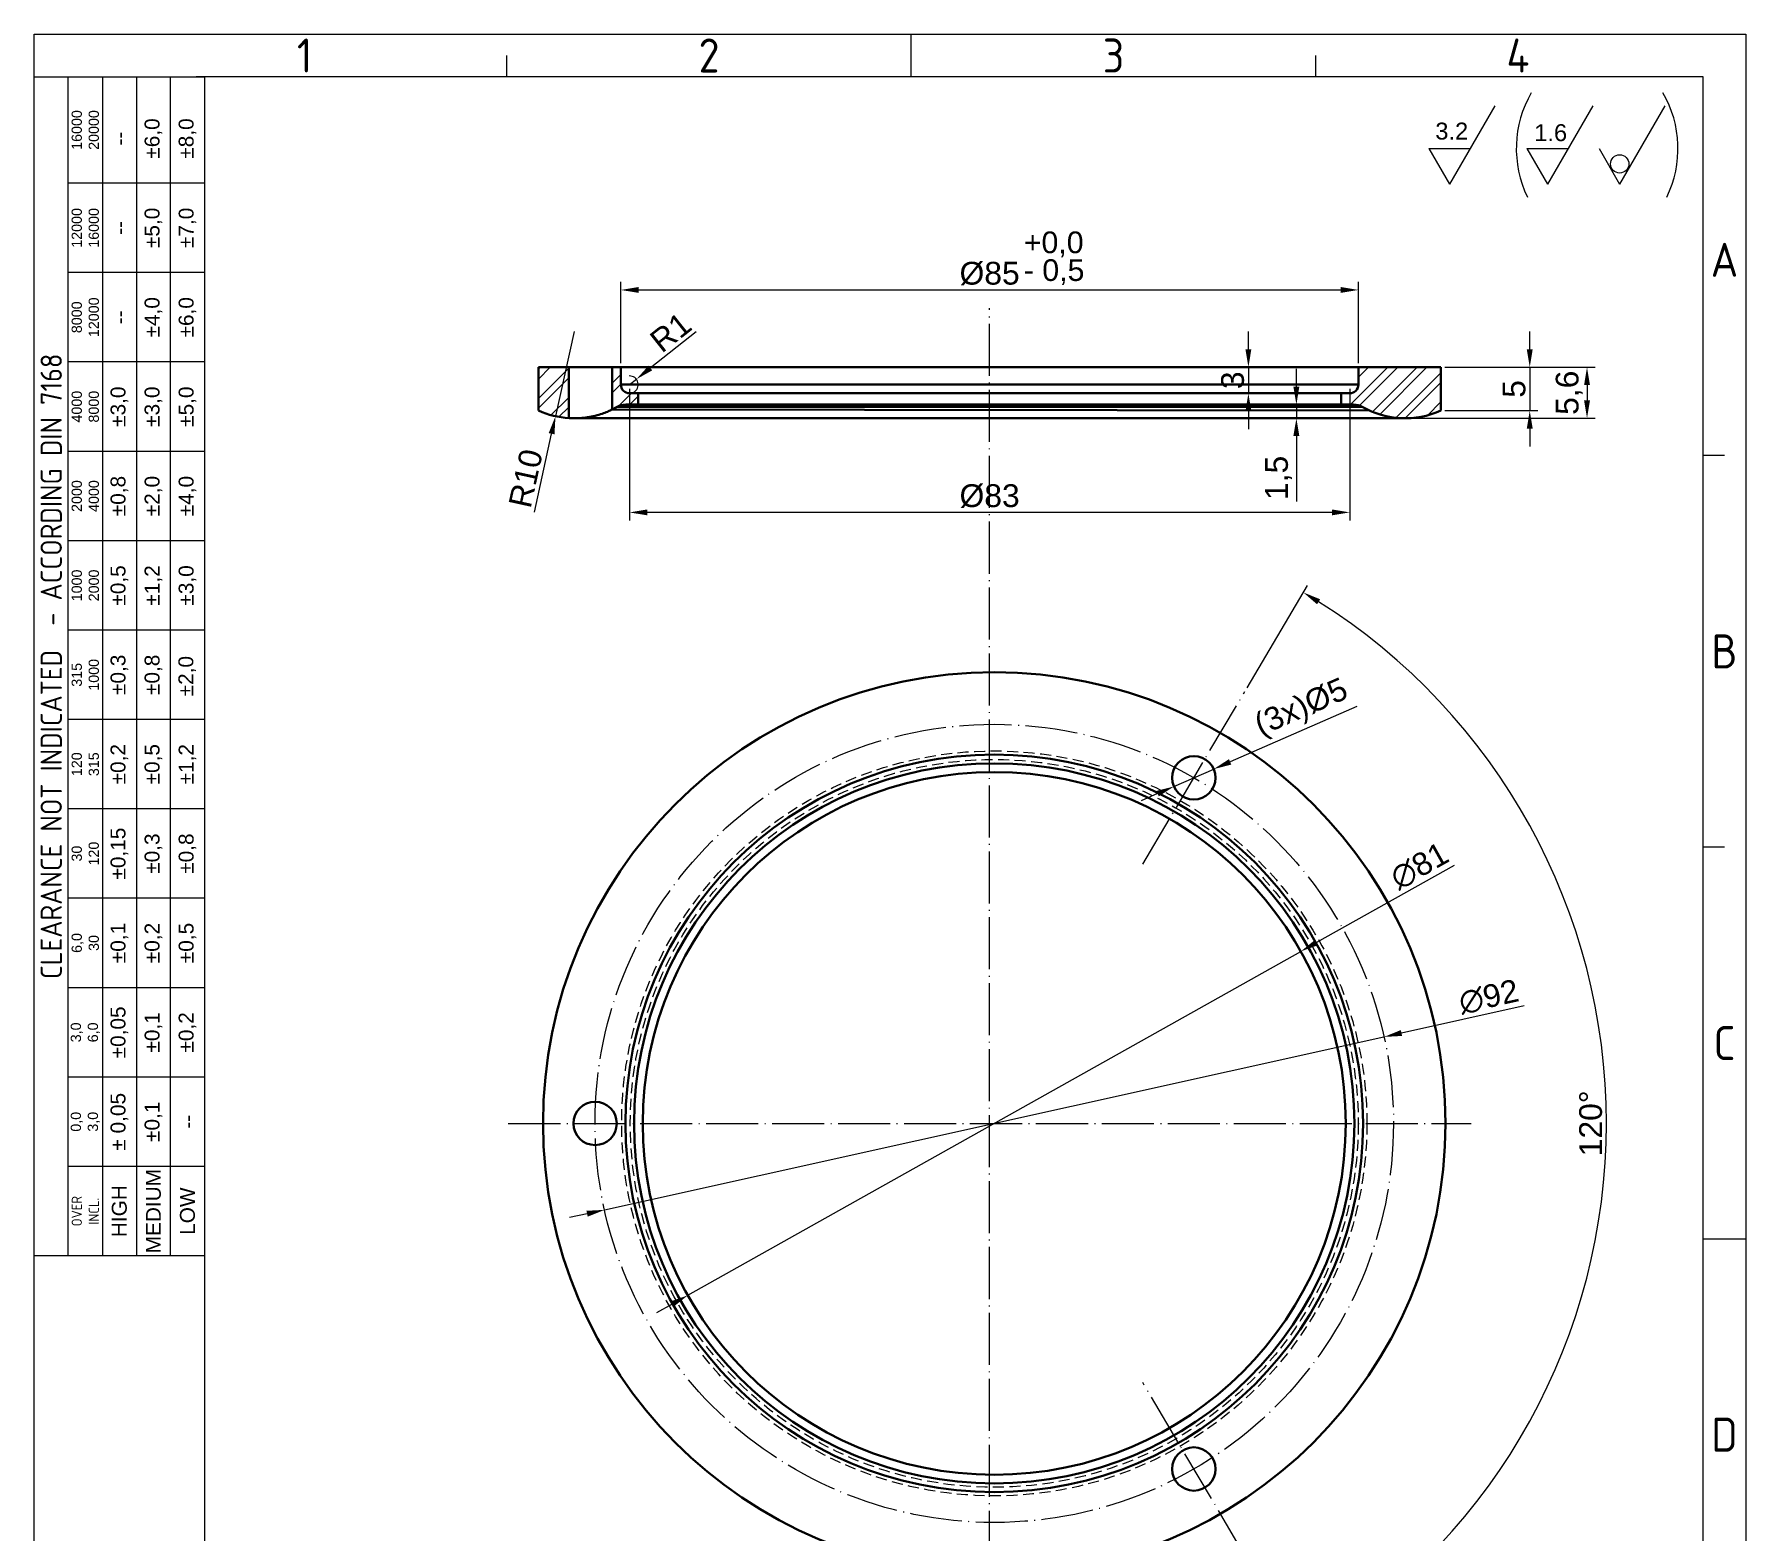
# Model space of a CAD drawing. Header units: millimetres. Extents: x 4337 to 4534, y 1258 to 1534.
# Drawn here: x 4336.6 to 4533.9, y 1361.2 to 1533.8 of the extents above; entities that cross this region are included whole.
import ezdxf
from ezdxf.enums import TextEntityAlignment as Align

# ---------------------------------------------------------------- set-up
doc = ezdxf.new("R2010")
doc.units = ezdxf.units.MM
doc.linetypes.add('ACAD_ISO04W100', pattern=[30, 24, -3, 0, -3])
doc.linetypes.add('HIDDEN', pattern=[1.905, 1.27, -0.635])
for name, color, linetype, lineweight in [('AM_0', 7, 'Continuous', 40), ('AM_4', 1, 'ACAD_ISO04W100', 25), ('AM_5', 5, 'Continuous', 25)]:
    doc.layers.add(name, color=color, linetype=linetype, lineweight=lineweight)
doc.styles.add('ACISOTS', font='isocp.shx', dxfattribs={"height": 1})
doc.styles.get("Standard").update_dxf_attribs({"font": 'arial.ttf'})
doc.dimstyles.new('ISO-25', dxfattribs={"dimscale": 0.75, "dimtxt": 3.5, "dimasz": 2.75, "dimexe": 1.25, "dimexo": 0.625, "dimtad": 1, "dimtxsty": 'Standard', "dimcen": 2.5, "dimadec": 0, "dimazin": 0, "dimtfac": 1, "dimtmove": 0, "dimatfit": 3, "dimfxl": 1, "dimarcsym": 0})

# ---------------------------------------------------------------- blocks, each defined once
blk = doc.blocks.new('*D16')
at = {"layer": 'AM_5', "color": 0, "lineweight": -2, "ltscale": 0.25, "transparency": 16777216}
for p, q in [((4508.96, 1497.53), (4508.96, 1499.59)), ((4499.19, 1495.46), (4509.9, 1495.46)), ((4508.96, 1495.46), (4508.96, 1490.46)), ((4499.19, 1490.46), (4509.9, 1490.46)), ((4508.96, 1488.4), (4508.96, 1486.34))]:
    blk.add_line(p, q, dxfattribs=at)
at = {"layer": 'AM_5', "color": 0, "ltscale": 0.25, "transparency": 16777216}
for points in [[(4508.62, 1497.53), (4509.3, 1497.53), (4508.96, 1495.46)], [(4508.62, 1488.4), (4509.3, 1488.4), (4508.96, 1490.46)]]:
    blk.add_solid(points, dxfattribs=at)
at = {"layer": 'Defpoints', "color": 0, "ltscale": 0.25, "transparency": 16777216}
for p in [(4498.72, 1495.46), (4498.72, 1490.46), (4508.96, 1490.46)]:
    blk.add_point(p, dxfattribs=at)
at = {"layer": 'AM_5', "color": 0, "ltscale": 0.25, "transparency": 16777216, "insert": (4507.16, 1492.96), "char_height": 2.62, "attachment_point": 5, "rotation": 90}
blk.add_mtext('5', dxfattribs=at)
blk = doc.blocks.new('*D17')
at = {"layer": 'AM_5', "color": 0, "lineweight": -2, "ltscale": 0.25, "transparency": 16777216}
for p, q in [((4404.22, 1495.93), (4404.22, 1505.31)), ((4489.22, 1495.93), (4489.22, 1505.31)), ((4406.29, 1504.37), (4487.16, 1504.37))]:
    blk.add_line(p, q, dxfattribs=at)
at = {"layer": 'AM_5', "color": 0, "ltscale": 0.25, "transparency": 16777216}
for points in [[(4406.29, 1504.71), (4406.29, 1504.03), (4404.22, 1504.37)], [(4487.16, 1504.71), (4487.16, 1504.03), (4489.22, 1504.37)]]:
    blk.add_solid(points, dxfattribs=at)
at = {"layer": 'Defpoints', "color": 0, "ltscale": 0.25, "transparency": 16777216}
for p in [(4489.22, 1504.37), (4404.22, 1495.46), (4489.22, 1495.46)]:
    blk.add_point(p, dxfattribs=at)
at = {"layer": 'AM_5', "color": 0, "ltscale": 0.25, "transparency": 16777216, "insert": (4446.72, 1506.25), "char_height": 2.625, "attachment_point": 5}
blk.add_mtext('%%c85', dxfattribs=at)
blk = doc.blocks.new('*D18')
at = {"layer": 'AM_5', "color": 0, "lineweight": -2, "ltscale": 0.25, "transparency": 16777216}
for p, q in [((4500.26, 1438.05), (4484.37, 1429.14)), ((4411.94, 1388.49), (4482.57, 1428.13)), ((4410.14, 1387.48), (4408.34, 1386.47))]:
    blk.add_line(p, q, dxfattribs=at)
at = {"layer": 'AM_5', "color": 0, "ltscale": 0.25, "transparency": 16777216}
for points in [[(4484.2, 1429.44), (4484.54, 1428.84), (4482.57, 1428.13)], [(4409.97, 1387.78), (4410.31, 1387.18), (4411.94, 1388.49)]]:
    blk.add_solid(points, dxfattribs=at)
at = {"layer": 'Defpoints', "color": 0, "ltscale": 0.25, "transparency": 16777216}
for p in [(4482.57, 1428.13), (4411.94, 1388.49)]:
    blk.add_point(p, dxfattribs=at)
at = {"layer": 'AM_5', "color": 0, "ltscale": 0.25, "transparency": 16777216, "insert": (4496.26, 1437.97), "char_height": 2.625, "attachment_point": 5, "rotation": 29.2998}
blk.add_mtext('∅81', dxfattribs=at)
blk = doc.blocks.new('*D19')
at = {"layer": 'AM_5', "color": 0, "lineweight": -2, "ltscale": 0.25, "transparency": 16777216}
for p, q in [((4476.54, 1497.53), (4476.54, 1499.59)), ((4476.85, 1495.46), (4475.6, 1495.46)), ((4476.54, 1495.46), (4476.54, 1492.46)), ((4476.07, 1492.46), (4475.6, 1492.46)), ((4476.54, 1490.4), (4476.54, 1488.34))]:
    blk.add_line(p, q, dxfattribs=at)
at = {"layer": 'AM_5', "color": 0, "ltscale": 0.25, "transparency": 16777216}
for points in [[(4476.2, 1497.53), (4476.88, 1497.53), (4476.54, 1495.46)], [(4476.2, 1490.4), (4476.88, 1490.4), (4476.54, 1492.46)]]:
    blk.add_solid(points, dxfattribs=at)
at = {"layer": 'Defpoints', "color": 0, "ltscale": 0.25, "transparency": 16777216}
for p in [(4477.32, 1495.46), (4476.54, 1492.46), (4476.54, 1492.46)]:
    blk.add_point(p, dxfattribs=at)
at = {"layer": 'AM_5', "color": 0, "ltscale": 0.25, "transparency": 16777216, "insert": (4474.73, 1493.96), "char_height": 2.62, "attachment_point": 5, "rotation": 90}
blk.add_mtext('3', dxfattribs=at)
blk = doc.blocks.new('*D20')
at = {"layer": 'AM_5', "color": 0, "lineweight": -2, "ltscale": 0.25, "transparency": 16777216}
for p, q in [((4482.07, 1493.23), (4482.07, 1495.29)), ((4481.6, 1491.16), (4481.13, 1491.16)), ((4482.07, 1491.16), (4482.07, 1489.58)), ((4481.6, 1489.58), (4481.13, 1489.58)), ((4482.07, 1487.52), (4482.07, 1479.97))]:
    blk.add_line(p, q, dxfattribs=at)
at = {"layer": 'AM_5', "color": 0, "ltscale": 0.25, "transparency": 16777216}
for points in [[(4481.72, 1493.23), (4482.41, 1493.23), (4482.07, 1491.16)], [(4481.72, 1487.52), (4482.41, 1487.52), (4482.07, 1489.58)]]:
    blk.add_solid(points, dxfattribs=at)
at = {"layer": 'Defpoints', "color": 0, "ltscale": 0.25, "transparency": 16777216}
for p in [(4482.07, 1491.16), (4482.07, 1489.58), (4482.07, 1489.58)]:
    blk.add_point(p, dxfattribs=at)
at = {"layer": 'AM_5', "color": 0, "ltscale": 0.25, "transparency": 16777216, "insert": (4480.02, 1482.71), "char_height": 2.625, "attachment_point": 5, "rotation": 90}
blk.add_mtext('1,5', dxfattribs=at)
blk = doc.blocks.new('*D21')
at = {"layer": 'AM_5', "color": 0, "lineweight": -2, "ltscale": 0.25, "transparency": 16777216}
for p, q in [((4412.9, 1499.54), (4407.62, 1495.36)), ((4405.22, 1493.46), (4406.01, 1494.08))]:
    blk.add_line(p, q, dxfattribs=at)
blk.add_arc((4405.22, 1493.46), 1, 296.8574, 92.1129, dxfattribs=at)
at = {"layer": 'AM_5', "color": 0, "ltscale": 0.25, "transparency": 16777216}
blk.add_solid([(4407.41, 1495.63), (4407.84, 1495.1), (4406.01, 1494.08)], dxfattribs=at)
at = {"layer": 'Defpoints', "color": 0, "ltscale": 0.25, "transparency": 16777216}
for p in [(4405.22, 1493.46), (4406.01, 1494.08)]:
    blk.add_point(p, dxfattribs=at)
at = {"layer": 'AM_5', "color": 0, "ltscale": 0.25, "transparency": 16777216, "insert": (4409.96, 1499.49), "char_height": 2.625, "attachment_point": 5, "rotation": 38.3981}
blk.add_mtext('R1', dxfattribs=at)
blk = doc.blocks.new('*D22')
at = {"layer": 'AM_5', "color": 0, "lineweight": -2, "ltscale": 0.25, "transparency": 16777216}
for p, q in [((4398.83, 1499.58), (4396.69, 1489.81)), ((4394.26, 1478.75), (4396.25, 1487.8))]:
    blk.add_line(p, q, dxfattribs=at)
at = {"layer": 'AM_5', "color": 0, "ltscale": 0.25, "transparency": 16777216}
blk.add_solid([(4395.91, 1487.87), (4396.58, 1487.73), (4396.69, 1489.81)], dxfattribs=at)
at = {"layer": 'Defpoints', "color": 0, "ltscale": 0.25, "transparency": 16777216}
for p in [(4398.83, 1499.58), (4396.69, 1489.81)]:
    blk.add_point(p, dxfattribs=at)
at = {"layer": 'AM_5', "color": 0, "ltscale": 0.25, "transparency": 16777216, "insert": (4393.27, 1482.65), "char_height": 2.625, "attachment_point": 5, "rotation": 77.6354}
blk.add_mtext('R10', dxfattribs=at)
blk = doc.blocks.new('*D23')
at = {"layer": 'AM_5', "color": 0, "lineweight": -2, "ltscale": 0.25, "transparency": 16777216}
for p, q in [((4489.02, 1456.34), (4474.44, 1449.97)), ((4467.96, 1447.14), (4472.55, 1449.15)), ((4466.07, 1446.32), (4464.18, 1445.49))]:
    blk.add_line(p, q, dxfattribs=at)
at = {"layer": 'AM_5', "color": 0, "ltscale": 0.25, "transparency": 16777216}
for points in [[(4474.3, 1450.29), (4474.57, 1449.66), (4472.55, 1449.15)], [(4465.94, 1446.63), (4466.21, 1446), (4467.96, 1447.14)]]:
    blk.add_solid(points, dxfattribs=at)
at = {"layer": 'Defpoints', "color": 0, "ltscale": 0.25, "transparency": 16777216}
for p in [(4472.55, 1449.15), (4467.96, 1447.14)]:
    blk.add_point(p, dxfattribs=at)
at = {"layer": 'AM_5', "color": 0, "ltscale": 0.25, "transparency": 16777216, "insert": (4482.73, 1456.02), "char_height": 2.625, "attachment_point": 5, "rotation": 23.6034}
blk.add_mtext('(3x)%%c5', dxfattribs=at)
blk = doc.blocks.new('*D24')
at = {"layer": 'AM_5', "color": 0, "lineweight": -2, "ltscale": 0.25, "transparency": 16777216}
for p, q in [((4508.32, 1421.86), (4494.18, 1418.72)), ((4402.35, 1398.34), (4492.16, 1418.27)), ((4400.33, 1397.89), (4398.32, 1397.45))]:
    blk.add_line(p, q, dxfattribs=at)
at = {"layer": 'AM_5', "color": 0, "ltscale": 0.25, "transparency": 16777216}
for points in [[(4494.1, 1419.06), (4494.25, 1418.39), (4492.16, 1418.27)], [(4400.26, 1398.23), (4400.41, 1397.56), (4402.35, 1398.34)]]:
    blk.add_solid(points, dxfattribs=at)
at = {"layer": 'Defpoints', "color": 0, "ltscale": 0.25, "transparency": 16777216}
for p in [(4492.16, 1418.27), (4402.35, 1398.34)]:
    blk.add_point(p, dxfattribs=at)
at = {"layer": 'AM_5', "color": 0, "ltscale": 0.25, "transparency": 16777216, "insert": (4504.24, 1422.88), "char_height": 2.625, "attachment_point": 5, "rotation": 12.5133}
blk.add_mtext('∅92', dxfattribs=at)
blk = doc.blocks.new('*D25')
at = {"layer": 'AM_5', "color": 0, "lineweight": -2, "ltscale": 0.25, "transparency": 16777216}
for p, q in [((4405.22, 1492.99), (4405.22, 1477.79)), ((4488.22, 1492.99), (4488.22, 1477.79)), ((4486.16, 1478.73), (4407.29, 1478.73))]:
    blk.add_line(p, q, dxfattribs=at)
at = {"layer": 'AM_5', "color": 0, "ltscale": 0.25, "transparency": 16777216}
for points in [[(4407.29, 1479.07), (4407.29, 1478.39), (4405.22, 1478.73)], [(4486.16, 1479.07), (4486.16, 1478.39), (4488.22, 1478.73)]]:
    blk.add_solid(points, dxfattribs=at)
at = {"layer": 'Defpoints', "color": 0, "ltscale": 0.25, "transparency": 16777216}
for p in [(4405.22, 1493.46), (4488.22, 1493.46), (4405.22, 1478.73)]:
    blk.add_point(p, dxfattribs=at)
at = {"layer": 'AM_5', "color": 0, "ltscale": 0.25, "transparency": 16777216, "insert": (4446.72, 1480.61), "char_height": 2.625, "attachment_point": 5}
blk.add_mtext('%%c83', dxfattribs=at)
blk = doc.blocks.new('*D26')
at = {"layer": 'AM_5', "color": 0, "lineweight": -2, "ltscale": 0.25, "transparency": 16777216}
for p, q in [((4476.38, 1458.51), (4483.35, 1470.31)), ((4476.38, 1358.11), (4483.35, 1346.3))]:
    blk.add_line(p, q, dxfattribs=at)
blk.add_arc((4446.72, 1408.31), 71.08, 302.2316, 57.7684, dxfattribs=at)
at = {"layer": 'AM_5', "color": 0, "ltscale": 0.25, "transparency": 16777216}
for points in [[(4484.45, 1468.14), (4484.81, 1468.72), (4482.87, 1469.5)], [(4484.81, 1347.89), (4484.45, 1348.48), (4482.87, 1347.11)]]:
    blk.add_solid(points, dxfattribs=at)
at = {"layer": 'Defpoints', "color": 0, "ltscale": 0.25, "transparency": 16777216}
for p in [(4476.14, 1458.1), (4464.37, 1438.19), (4513.59, 1384.22), (4464.37, 1378.43), (4476.14, 1358.51)]:
    blk.add_point(p, dxfattribs=at)
at = {"layer": 'AM_5', "color": 0, "ltscale": 0.25, "transparency": 16777216, "insert": (4515.99, 1408.31), "char_height": 2.625, "attachment_point": 5, "rotation": 90}
blk.add_mtext('120%%D', dxfattribs=at)
blk = doc.blocks.new('*D27')
at = {"layer": 'AM_5', "color": 0, "lineweight": -2, "ltscale": 0.25, "transparency": 16777216}
for p, q in [((4499.19, 1495.46), (4516.5, 1495.46)), ((4515.56, 1493.4), (4515.56, 1491.64)), ((4495.09, 1489.58), (4516.5, 1489.58))]:
    blk.add_line(p, q, dxfattribs=at)
at = {"layer": 'AM_5', "color": 0, "ltscale": 0.25, "transparency": 16777216}
for points in [[(4515.22, 1493.4), (4515.9, 1493.4), (4515.56, 1495.46)], [(4515.22, 1491.64), (4515.9, 1491.64), (4515.56, 1489.58)]]:
    blk.add_solid(points, dxfattribs=at)
at = {"layer": 'Defpoints', "color": 0, "ltscale": 0.25, "transparency": 16777216}
for p in [(4498.72, 1495.46), (4494.62, 1489.58), (4515.56, 1489.58)]:
    blk.add_point(p, dxfattribs=at)
at = {"layer": 'AM_5', "color": 0, "ltscale": 0.25, "transparency": 16777216, "insert": (4513.51, 1492.52), "char_height": 2.625, "attachment_point": 5, "rotation": 90}
blk.add_mtext('5,6', dxfattribs=at)

msp = doc.modelspace()

# ---------------------------------------------------------------- hatches: boundary and pattern name
at = {"layer": 'AM_5', "ltscale": 0.25}
h = msp.add_hatch(dxfattribs=at)
h.set_pattern_fill('ANSI32', color=256, scale=0.25)
h.paths.add_polyline_path([(4498.724, 1495.463), (4489.224, 1495.463), (4489.224, 1493.463, -0.4142136), (4488.224, 1492.463), (4487.224, 1492.463), (4487.224, 1491.163), (4488.667, 1491.163, -0.1305115), (4489.659, 1490.899, 0.2399494), (4498.724, 1490.463)])
h.paths.add_polyline_path([(4398.224, 1495.463), (4394.724, 1495.463), (4394.724, 1490.463, 0.0908624), (4398.224, 1489.6)])
h.paths.add_polyline_path([(4406.224, 1492.463), (4405.224, 1492.463, -0.4142136), (4404.224, 1493.463), (4404.224, 1495.463), (4403.224, 1495.463), (4403.224, 1490.6, 0.0159869), (4403.789, 1490.899, -0.1305115), (4404.781, 1491.163), (4406.224, 1491.163)])

# ---------------------------------------------------------------- linework, layer by layer
at = {"color": 135, "lineweight": 25}
for p, q in [((4336.627, 1258.121), (4336.627, 1533.846)), ((4336.627, 1533.846), (4533.853, 1533.846)), ((4437.693, 1528.94), (4437.693, 1533.846)), ((4533.853, 1533.846), (4533.853, 1258.121)), ((4391.085, 1528.94), (4391.085, 1531.393)), ((4484.301, 1528.94), (4484.301, 1531.393)), ((4340.552, 1393.04), (4340.552, 1528.94)), ((4344.476, 1528.94), (4344.476, 1393.04)), ((4348.401, 1528.94), (4348.401, 1393.04)), ((4352.326, 1393.04), (4352.326, 1528.94)), ((4356.251, 1516.674), (4340.552, 1516.674)), ((4356.251, 1506.372), (4340.552, 1506.372)), ((4356.251, 1496.069), (4340.552, 1496.069)), ((4356.251, 1485.766), (4340.552, 1485.766)), ((4531.4, 1485.275), (4528.947, 1485.275)), ((4356.251, 1475.463), (4340.552, 1475.463)), ((4356.251, 1465.16), (4340.552, 1465.16)), ((4356.251, 1454.857), (4340.552, 1454.857)), ((4356.251, 1444.554), (4340.552, 1444.554)), ((4531.4, 1440.139), (4528.947, 1440.139)), ((4356.251, 1434.251), (4340.552, 1434.251)), ((4356.251, 1423.948), (4340.552, 1423.948)), ((4356.251, 1413.646), (4340.552, 1413.646)), ((4356.251, 1403.343), (4340.552, 1403.343)), ((4528.947, 1395.002), (4533.853, 1395.002))]:
    msp.add_line(p, q, dxfattribs=at)
for p, q in [((4528.947, 1528.94), (4355.27, 1528.94)), ((4356.251, 1528.94), (4356.251, 1263.027)), ((4528.947, 1263.027), (4528.947, 1528.94))]:
    msp.add_line(p, q)
msp.add_lwpolyline([(4356.251, 1528.94), (4356.251, 1393.04), (4336.627, 1393.04), (4336.627, 1528.94)], close=True, dxfattribs=at)
at = {"color": 7, "linetype": 'HIDDEN', "lineweight": 0}
for radius in [42.935, 41.943]:
    msp.add_circle((4447.255, 1408.307), radius, dxfattribs=at)
at = {"layer": 'AM_0', "color": 7}
for p, q in [((4394.724, 1495.463), (4394.724, 1490.463)), ((4498.724, 1495.463), (4394.724, 1495.463)), ((4398.224, 1495.463), (4398.224, 1489.582)), ((4403.224, 1490.599), (4403.224, 1495.463)), ((4404.224, 1495.463), (4404.224, 1493.463)), ((4489.224, 1493.463), (4489.224, 1495.463)), ((4498.724, 1490.463), (4498.724, 1495.463)), ((4489.224, 1493.463), (4404.227, 1493.463)), ((4488.667, 1491.163), (4404.781, 1491.163)), ((4405.224, 1492.463), (4488.224, 1492.463)), ((4406.224, 1492.463), (4406.224, 1491.163)), ((4487.224, 1491.163), (4487.224, 1492.463)), ((4398.857, 1489.582), (4469.21, 1489.582)), ((4398.956, 1489.582), (4399.005, 1489.584)), ((4490.49, 1490.474), (4403.224, 1490.599)), ((4403.789, 1490.899), (4489.656, 1490.899)), ((4469.21, 1489.582), (4494.62, 1489.582))]:
    msp.add_line(p, q, dxfattribs=at)
at = {"layer": 'AM_0', "linetype": 'ByBlock'}
for centre, radius in [((4447.255, 1408.307), 52), ((4447.255, 1408.307), 42.5), ((4447.255, 1408.307), 41.5), ((4470.255, 1448.144), 2.5), ((4447.255, 1408.307), 40.5), ((4401.255, 1408.307), 2.5), ((4470.255, 1368.47), 2.5)]:
    msp.add_circle(centre, radius, dxfattribs=at)
at = {"layer": 'AM_0', "color": 7}
for centre, radius, start, end in [((4405.224, 1493.463), 1, 180, 270), ((4488.224, 1493.463), 1, 270, 0), ((4404.781, 1489.163), 2, 90, 119.74292), ((4488.667, 1489.163), 2, 60.25708, 90), ((4398.828, 1499.582), 10, 245.77095, 266.74081), ((4398.828, 1499.582), 10, 296.06929, 299.74292), ((4494.62, 1499.582), 10, 240.25708, 294.22905)]:
    msp.add_arc(centre, radius, start, end, dxfattribs=at)
for points, knots in [([(4398.905, 1489.585), (4398.78, 1489.584), (4398.468, 1489.584), (4398.24, 1489.599), (4398.254, 1489.598), (4398.259, 1489.598)], [0, 0, 0, 0, 0.3017943, 0.7545435, 1, 1, 1, 1]), ([(4403.222, 1490.599), (4403.201, 1490.587), (4403.157, 1490.565), (4402.805, 1490.392), (4402.253, 1490.161), (4401.494, 1489.912), (4400.616, 1489.717), (4399.776, 1489.612), (4399.18, 1489.581), (4398.959, 1489.584), (4398.905, 1489.585)], [0, 0, 0, 0, 0.1236414, 0.2481901, 0.3837965, 0.531168, 0.6795407, 0.8203799, 0.955975, 1, 1, 1, 1])]:
    msp.add_open_spline(points, degree=3, knots=knots, dxfattribs=at)
at = {"layer": 'AM_4', "ltscale": 0.25}
for p, q in [((4446.724, 1350.064), (4446.724, 1502.285)), ((4464.372, 1438.185), (4476.137, 1458.104)), ((4391.257, 1408.307), (4502.191, 1408.307)), ((4476.137, 1358.511), (4464.372, 1378.429))]:
    msp.add_line(p, q, dxfattribs=at)
msp.add_circle((4447.255, 1408.307), 46, dxfattribs=at)
at = {"layer": 'AM_5'}
for p, q in [((4504.932, 1525.608), (4499.715, 1516.572)), ((4516.23, 1525.608), (4511.013, 1516.572)), ((4524.538, 1525.608), (4519.321, 1516.572)), ((4497.343, 1520.679), (4502.086, 1520.679)), ((4497.343, 1520.679), (4499.715, 1516.572)), ((4508.642, 1520.679), (4513.385, 1520.679)), ((4508.642, 1520.679), (4511.013, 1516.572)), ((4516.95, 1520.679), (4519.321, 1516.572))]:
    msp.add_line(p, q, dxfattribs=at)
msp.add_circle((4519.33, 1518.899), 1.052, dxfattribs=at)
for centre, start, end in [((4520.179, 1520.67), 149.81687, 205.95777), ((4513.275, 1520.67), 334.04223, 30.18313)]:
    msp.add_arc(centre, 12.771, start, end, dxfattribs=at)

# ---------------------------------------------------------------- texts
at = {"color": 135, "lineweight": 25, "style": 'ACISOTS'}
for s, p in [('1', (4367.781, 1531.393)), ('2', (4414.389, 1531.393)), ('3', (4460.997, 1531.393)), ('4', (4507.606, 1531.393)), ('A', (4531.4, 1507.843)), ('B', (4531.4, 1462.707)), ('C', (4531.4, 1417.571)), ('D', (4531.4, 1372.434))]:
    msp.add_text(s, height=3.925, dxfattribs=at).set_placement(p, align=Align.MIDDLE)
at = {"color": 135, "lineweight": 25, "attachment_point": 5, "rotation": 90}
for s, insert, char_height, width in [('16000\\P20000', (4342.514, 1522.807), 1.1775, 12.26534), ('±6,0', (4350.364, 1521.826), 1.7171, 10.30289), ('±8,0', (4354.289, 1521.826), 1.7171, 10.30289), ('--', (4346.439, 1521.826), 1.7171, 10.30289), ('12000\\P16000', (4342.514, 1511.523), 1.1775, 10.30289), ('±5,0', (4350.364, 1511.523), 1.7171, 10.30289), ('±7,0', (4354.289, 1511.523), 1.7171, 10.30289), ('--', (4346.439, 1511.523), 1.7171, 10.30289), ('8000\\P12000', (4342.514, 1501.22), 1.1775, 10.30289), ('±4,0', (4350.364, 1501.22), 1.7171, 10.30289), ('±6,0', (4354.289, 1501.22), 1.7171, 10.30289), ('--', (4346.439, 1501.22), 1.7171, 10.30289), ('{\\Fisocp.shx|c0;CLEARANCE NOT INDICATED  - ACCORDING DIN 7168}', (4338.589, 1460.99), 2.45307, 135.90001), ('±3,0', (4346.439, 1490.917), 1.7171, 10.30289), ('±3,0', (4350.364, 1490.917), 1.7171, 10.30289), ('±5,0', (4354.289, 1490.917), 1.7171, 10.30289), ('4000\\P8000', (4342.514, 1490.917), 1.1775, 10.30289), ('2000\\P4000', (4342.514, 1480.614), 1.1775, 10.30289), ('±0,8', (4346.439, 1480.614), 1.7171, 10.30289), ('±2,0', (4350.364, 1480.614), 1.7171, 10.30289), ('±4,0', (4354.289, 1480.614), 1.7171, 10.30289), ('1000\\P2000', (4342.514, 1470.311), 1.1775, 10.30289), ('±0,5', (4346.439, 1470.311), 1.7171, 10.30289), ('±1,2', (4350.364, 1470.311), 1.7171, 10.30289), ('±3,0', (4354.289, 1470.311), 1.7171, 10.30289), ('315\\P1000', (4342.514, 1460.009), 1.1775, 10.30289), ('±0,3', (4346.439, 1460.009), 1.7171, 10.30289), ('±0,8', (4350.364, 1460.009), 1.7171, 10.30289), ('±2,0', (4354.256, 1459.854), 1.7171, 10.30289), ('±0,2', (4346.439, 1449.706), 1.7171, 10.30289), ('±0,5', (4350.364, 1449.706), 1.7171, 10.30289), ('±1,2', (4354.289, 1449.706), 1.7171, 10.30289), ('120\\P315', (4342.514, 1449.706), 1.1775, 10.30289), ('±0,15', (4346.439, 1439.403), 1.7171, 10.30289), ('30\\P120', (4342.514, 1439.403), 1.1775, 10.30289), ('±0,3', (4350.364, 1439.403), 1.7171, 10.30289), ('±0,8', (4354.289, 1439.403), 1.7171, 10.30289), ('6,0\\P30', (4342.514, 1429.1), 1.1775, 10.30289), ('±0,1', (4346.439, 1429.1), 1.7171, 10.30289), ('±0,2', (4350.364, 1429.1), 1.7171, 10.30289), ('±0,5', (4354.289, 1429.1), 1.7171, 10.30289), ('±0,05', (4346.439, 1418.797), 1.7171, 10.30289), ('±0,1', (4350.364, 1418.797), 1.7171, 10.30289), ('±0,2', (4354.289, 1418.797), 1.7171, 10.30289), ('3,0\\P6,0', (4342.514, 1418.797), 1.1775, 10.30289), ('± 0,05', (4346.439, 1408.494), 1.7171, 10.30289), ('\\pt4.79529;±0,1', (4350.364, 1408.494), 1.71715, 10.30289), ('0,0\\P3,0', (4342.514, 1408.494), 1.1775, 10.30289), ('--', (4354.289, 1408.494), 1.7171, 10.30289), ('MEDIUM', (4350.364, 1398.191), 1.7171, 10.30289), ('HIGH', (4346.439, 1398.191), 1.7171, 10.30289), ('LOW', (4354.289, 1398.191), 1.7171, 10.30289), ('{\\Fisocp.shx|c0;OVER\\PINCL.}', (4342.514, 1398.191), 1.17747, 10.30289)]:
    msp.add_mtext(s, dxfattribs=dict(at, insert=insert, char_height=char_height, width=width))
at = {"layer": 'AM_5', "char_height": 1.9519, "attachment_point": 1}
for s, insert in [('3.2', (4498.076, 1523.661)), ('1.6', (4509.476, 1523.473))]:
    msp.add_mtext_dynamic_manual_height_columns(s, width=18.23779, gutter_width=12.5, heights=[0], dxfattribs=dict(at, insert=insert))
at = {"layer": 'AM_5', "ltscale": 0.25, "char_height": 2.5, "attachment_point": 1}
for s, insert in [('+0,0', (4450.657, 1511.107)), ('- 0,5', (4450.657, 1507.907))]:
    msp.add_mtext_dynamic_manual_height_columns(s, width=8.30128, gutter_width=12.5, heights=[0], dxfattribs=dict(at, insert=insert))

# ---------------------------------------------------------------- dimensions: what is measured, and where the dimension line sits
at = {"layer": 'AM_5', "ltscale": 0.25}
for base, p1, p2, text, picture, middle in [((4489.224, 1504.37), (4404.224, 1495.463), (4489.224, 1495.463), '%%c85', '*D17', (4446.724, 1506.252)), ((4405.224, 1478.73), (4488.224, 1493.463), (4405.224, 1493.463), '%%c83', '*D25', (4446.724, 1480.612))]:
    dim = msp.add_linear_dim(base=base, p1=p1, p2=p2, text=text, dimstyle='ISO-25', dxfattribs=at)
    dim.commit()
    dim.dimension.update_dxf_attribs({"geometry": picture, "text_midpoint": middle})
for center, mpoint, picture, middle in [((4405.224, 1493.463), (4406.008, 1494.084), '*D21', (4409.959, 1499.494)), ((4398.828, 1499.582), (4396.687, 1489.814), '*D22', (4393.265, 1482.655))]:
    dim = msp.add_radius_dim(center=center, mpoint=mpoint, dimstyle='ISO-25', dxfattribs=at)
    dim.commit()
    dim.dimension.update_dxf_attribs({"geometry": picture, "text_midpoint": middle})
for base, p1, p2, picture, middle in [((4476.54, 1492.463), (4477.321, 1495.463), (4476.54, 1492.463), '*D19', (4474.73, 1493.963)), ((4508.959, 1490.463), (4498.724, 1495.463), (4498.724, 1490.463), '*D16', (4507.155, 1492.963))]:
    dim = msp.add_linear_dim(base=base, p1=p1, p2=p2, angle=90, dimstyle='ISO-25', dxfattribs=at)
    dim.commit()
    dim.dimension.update_dxf_attribs({"geometry": picture, "text_midpoint": middle})
for base, p1, p2, text, picture, middle in [((4482.068, 1489.582), (4482.068, 1491.163), (4482.068, 1489.582), '1,5', '*D20', (4480.022, 1482.712)), ((4515.561, 1489.582), (4498.724, 1495.463), (4494.62, 1489.582), '5,6', '*D27', (4513.515, 1492.522))]:
    dim = msp.add_linear_dim(base=base, p1=p1, p2=p2, angle=90, text=text, dimstyle='ISO-25', dxfattribs=at)
    dim.commit()
    dim.dimension.update_dxf_attribs({"geometry": picture, "text_midpoint": middle})
dim = msp.add_angular_dim_2l(base=(4513.593, 1384.219), line1=((4476.137, 1358.511), (4464.372, 1378.429)), line2=((4464.372, 1438.185), (4476.137, 1458.104)), text='120%%D', dimstyle='ISO-25', dxfattribs=at)
dim.commit()
dim.dimension.update_dxf_attribs({"geometry": '*D26', "text_midpoint": (4515.99, 1408.307)})
dim = msp.add_diameter_dim_2p(p1=(4467.964, 1447.143), p2=(4472.545, 1449.145), text='(3x)%%c5', dimstyle='ISO-25', dxfattribs=at)
dim.commit()
dim.dimension.update_dxf_attribs({"geometry": '*D23', "text_midpoint": (4483.622, 1453.985), "dimtype": 163})
for p1, p2, picture, middle in [((4411.936, 1388.487), (4482.573, 1428.127), '*D18', (4497.183, 1436.325)), ((4402.347, 1398.34), (4492.162, 1418.274), '*D24', (4504.649, 1421.045))]:
    dim = msp.add_diameter_dim_2p(p1=p1, p2=p2, dimstyle='ISO-25', dxfattribs=at)
    dim.commit()
    dim.dimension.update_dxf_attribs({"geometry": picture, "text_midpoint": middle, "dimtype": 163})

doc.saveas('drawing.dxf')
